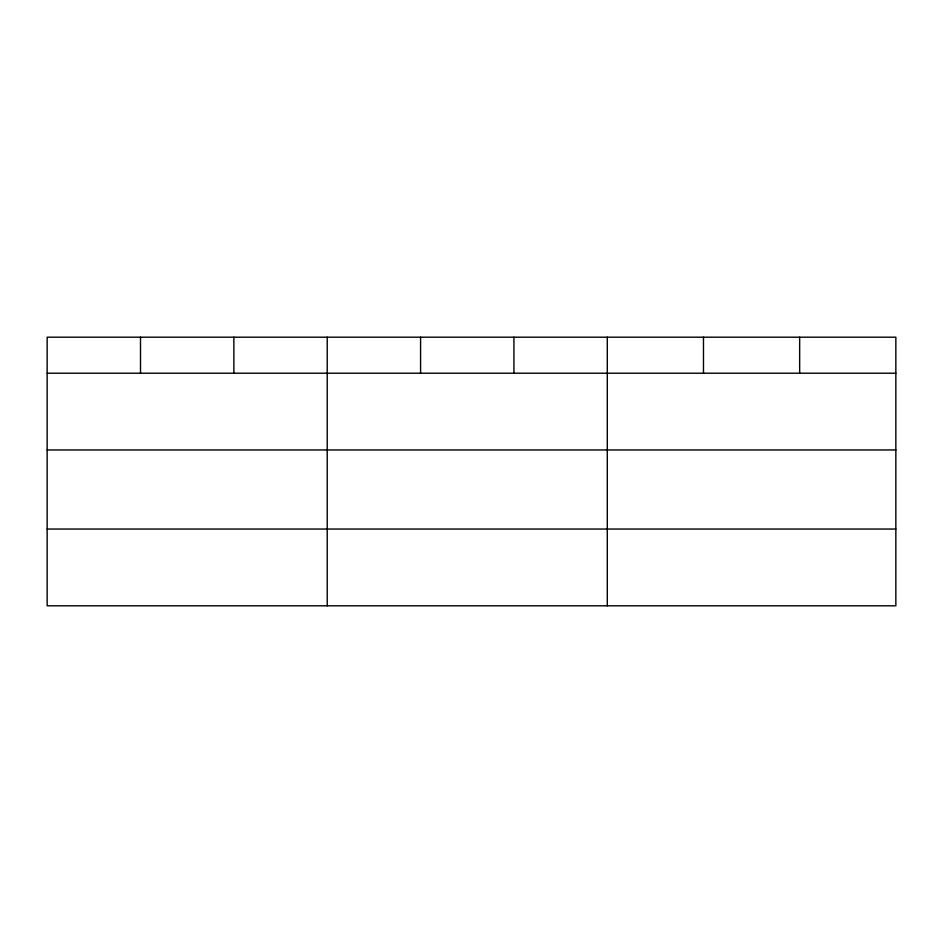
<?xml version="1.0" encoding="UTF-8"?>
<svg xmlns="http://www.w3.org/2000/svg" width="943" height="943" viewBox="0 0 943 943"><rect width="100%" height="100%" fill="white"/><g stroke="black" fill="none" stroke-linecap="round" stroke-linejoin="round"><path stroke-width="1.41" d="M895.85 449.964L895.85 337.193L47.15 337.193L47.15 605.807L895.85 605.807L895.85 449.964L47.15 449.964M47.15 373.216L895.85 373.216M47.15 529.047L895.85 529.047M799.664 337.193L799.664 373.216M703.478 337.193L703.478 373.216M607.292 337.193L607.292 605.807M513.935 337.193L513.935 373.216M420.578 337.193L420.578 373.216M327.221 337.193L327.221 605.807M233.864 337.193L233.864 373.216M140.507 337.193L140.507 373.216"/></g></svg>
